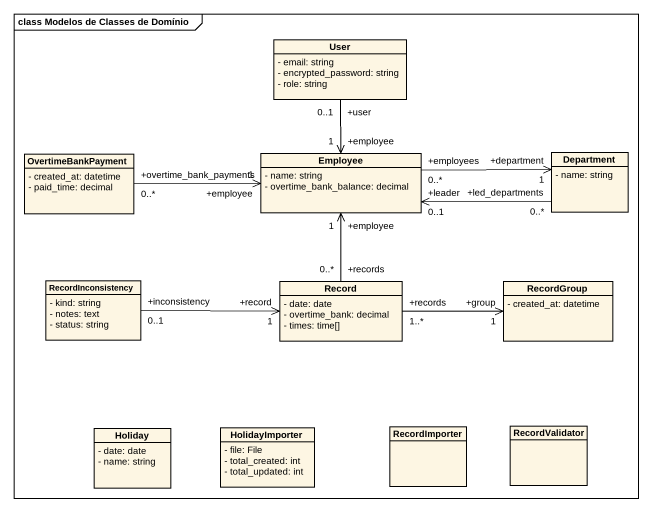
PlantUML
@startuml
mainframe class Modelos de Classes de Domínio
hide circle
hide empty members
skinparam classAttributeIconSize 0
class User {
  - email: string
  - encrypted_password: string
  - role: string
}
class OvertimeBankPayment {
  - created_at: datetime
  - paid_time: decimal
}
class Employee {
  - name: string
  - overtime_bank_balance: decimal
}
class Department {
  - name: string
}
class RecordInconsistency {
  - kind: string
  - notes: text
  - status: string
}
class "Record" as Record_ {
  - date: date
  - overtime_bank: decimal
  - times: time[]
}
class RecordGroup {
  - created_at: datetime
}
class Holiday {
  - date: date
  - name: string
}
class HolidayImporter {
  - file: File
  - total_created: int
  - total_updated: int
}
class RecordImporter
class RecordValidator
User "+user\n0..1" --> "+employee\n1" Employee
OvertimeBankPayment "+overtime_bank_payments\n0..*" -right-> "+employee\n1" Employee
Employee "+employees\n0..*" -right-> "+department\n1" Department
Department "+led_departments\n0..*" -left-> "+leader\n0..1" Employee
RecordInconsistency "+inconsistency\n0..1" -right-> "+record\n1" Record_
Record_ "+records\n0..*" -up-> "+employee\n1" Employee
Record_ "+records\n1..*" -right-> "+group\n1" RecordGroup
@enduml
